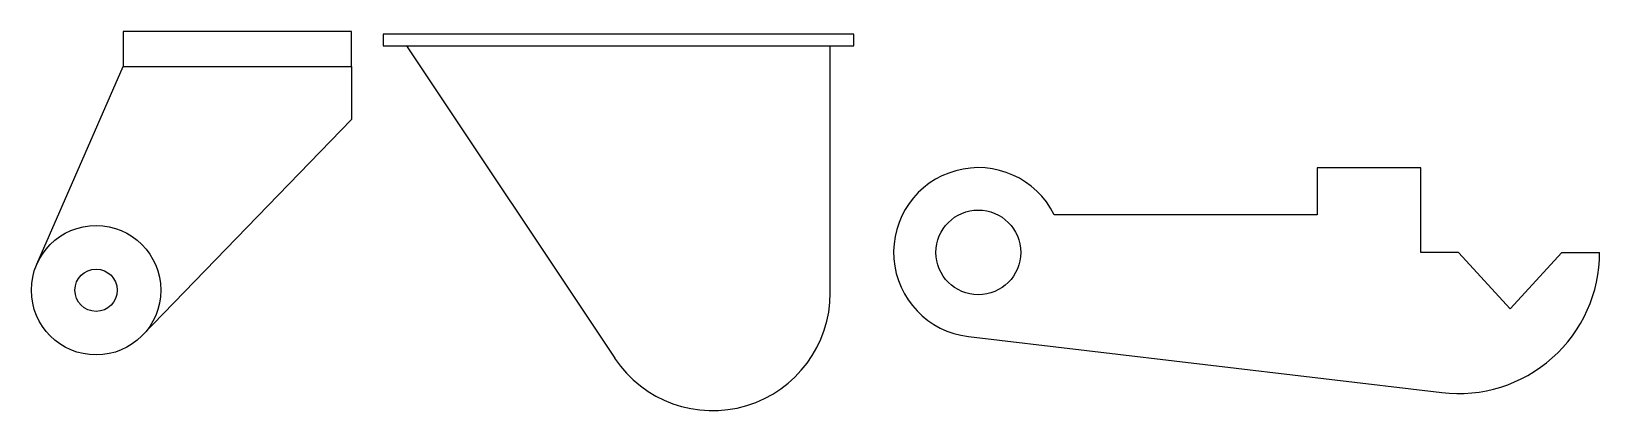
# Model space of a CAD drawing. Header units: millimetres. Extents: x 1464 to 2130, y 1677 to 1839.
import ezdxf

# ---------------------------------------------------------------- set-up
doc = ezdxf.new("R2010")
doc.units = ezdxf.units.MM

msp = doc.modelspace()

# ---------------------------------------------------------------- linework, layer by layer
for p, q in [((1599.87, 1838.61), (1502.87, 1838.61)), ((1502.87, 1838.61), (1502.87, 1823.61)), ((1599.87, 1823.61), (1599.87, 1838.61)), ((1813.33, 1837.45), (1613.33, 1837.45)), ((1613.33, 1837.45), (1613.33, 1832.45)), ((1813.33, 1832.45), (1813.33, 1837.45)), ((1613.33, 1832.45), (1623.33, 1832.45)), ((1623.33, 1832.45), (1711.72, 1699.74)), ((1623.33, 1832.45), (1803.33, 1832.45)), ((1803.33, 1727.45), (1803.33, 1832.45)), ((1803.33, 1832.45), (1813.33, 1832.45)), ((1466.17, 1739.62), (1502.87, 1823.61)), ((1502.87, 1823.61), (1599.87, 1823.61)), ((1599.87, 1823.61), (1599.87, 1801.11)), ((1599.87, 1801.11), (1511.12, 1709.48)), ((2054.24, 1780.69), (2010.24, 1780.69)), ((2010.24, 1780.69), (2010.24, 1760.69)), ((2054.24, 1744.69), (2054.24, 1780.69)), ((2010.24, 1760.69), (1898.49, 1760.69)), ((2070.24, 1744.69), (2054.24, 1744.69)), ((2070.24, 1744.69), (2092.24, 1720.69)), ((2092.24, 1720.69), (2114.24, 1744.69)), ((2114.24, 1744.69), (2130.24, 1744.69)), ((1862, 1708.94), (2063.18, 1685.11))]:
    msp.add_line(p, q)
for centre, radius in [((1866.24, 1744.69), 18), ((1491.37, 1728.61), 27.5), ((1491.37, 1728.61), 9)]:
    msp.add_circle(centre, radius)
for centre, radius, start, end in [((1866.24, 1744.69), 36, 26.3878, 263.24367), ((2070.24, 1744.69), 60, 263.24367, 0), ((1753.33, 1727.45), 50, 213.66241, 0)]:
    msp.add_arc(centre, radius, start, end)

doc.saveas('drawing.dxf')
